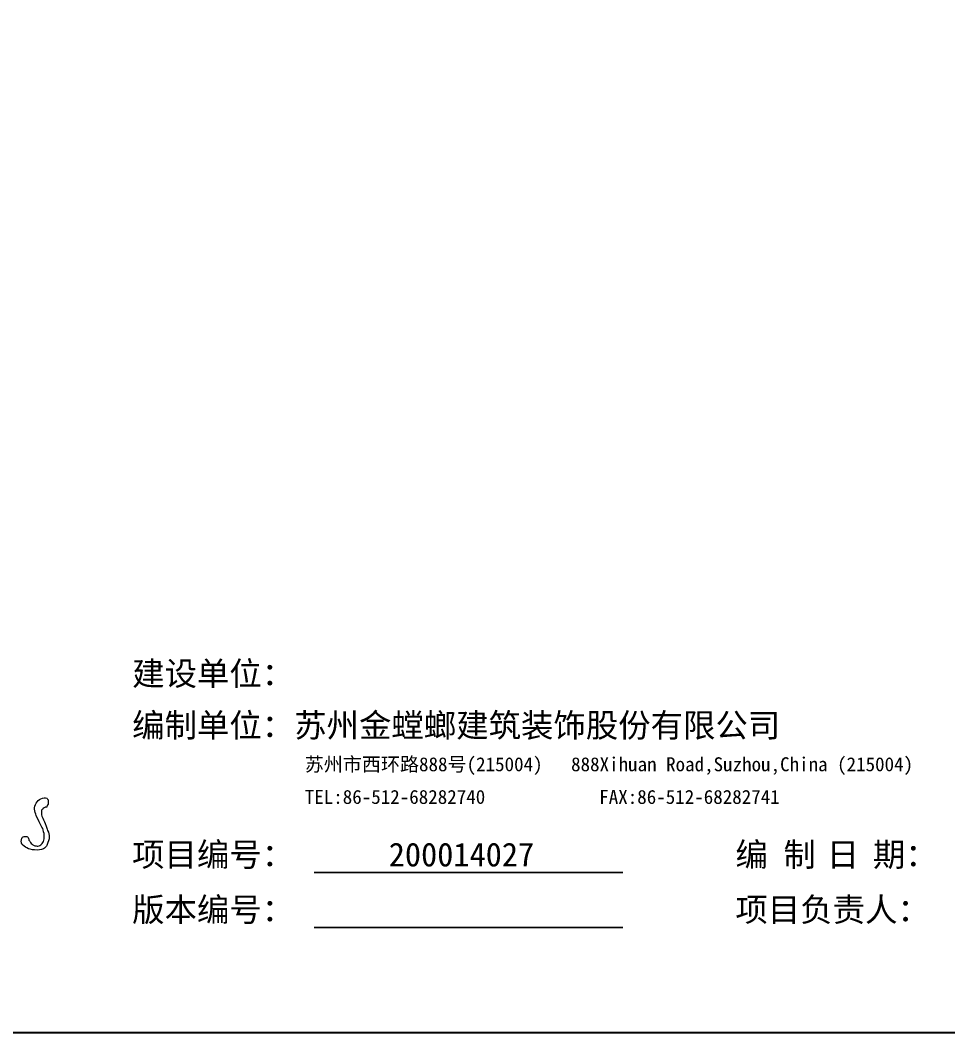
# Paper-space layout '布局1' of a CAD drawing. Header units: millimetres. Extents: x 36 to 2614, y 255 to 718.
# Drawn here: x 252.1 to 444.5, y 277.3 to 487.3 of the extents above; entities that cross this region are included whole.
import ezdxf

# ---------------------------------------------------------------- set-up
doc = ezdxf.new("R2010")
doc.units = ezdxf.units.MM
doc.linetypes.add('ACAD_ISO02W100', pattern=[15, 12, -3])
doc.layers.get('DEFPOINTS').update_dxf_attribs({"color": 250})
doc.layers.add('W-文字', color=35, linetype='Continuous')
doc.styles.add('WORD-2', font='SIMHEI.TTF')

psp = doc.layouts.new('布局1')

# ---------------------------------------------------------------- linework, layer by layer
at = {"layer": 'DEFPOINTS', "color": 251, "ltscale": 0.01}
psp.add_lwpolyline([(57.13, 697.26), (651.13, 697.26), (651.13, 277.26), (57.13, 277.26)], close=True, dxfattribs=at)
at = {"layer": 'W-文字', "color": 7, "lineweight": 0}
psp.add_lwpolyline([(257.03, 325.98), (257.33, 325.98), (257.63, 325.94), (257.71, 325.87), (257.79, 325.71), (257.86, 325.56), (257.86, 325.37), (257.9, 324.95), (257.86, 324.65), (257.71, 324.42), (257.6, 324.12), (257.6, 324.08), (257.56, 324.08), (257.56, 324.04), (257.56, 324.04), (257.29, 324.04), (257.18, 324), (257.06, 323.93), (256.87, 323.77), (256.76, 323.62), (256.61, 323.51), (256.53, 323.36), (256.49, 323.2), (256.49, 323.01), (256.49, 322.82), (256.53, 322.48), (256.61, 322.18), (256.8, 321.8), (256.95, 321.42), (257.14, 321.04), (257.29, 320.66), (257.48, 320.09), (257.67, 319.51), (257.79, 319.21), (257.94, 318.87), (258.01, 318.53), (258.09, 318.15), (258.09, 317.8), (258.09, 317.46), (258.01, 317.27), (257.94, 317.08), (257.82, 316.7), (257.71, 316.32), (257.6, 316.13), (257.52, 315.98), (257.41, 315.83), (257.25, 315.67), (257.1, 315.56), (256.91, 315.44), (256.72, 315.33), (256.49, 315.29), (256.07, 315.18), (255.58, 315.14), (255.09, 315.18), (254.63, 315.22), (254.17, 315.33), (253.79, 315.44), (253.49, 315.6), (253.18, 315.75), (252.92, 315.94), (252.65, 316.17), (252.58, 316.28), (252.46, 316.4), (252.39, 316.55), (252.35, 316.7), (252.31, 316.85), (252.31, 317.04), (252.35, 317.23), (252.39, 317.42), (252.42, 317.57), (252.5, 317.73), (252.58, 317.84), (252.69, 317.92), (252.92, 317.96), (253.18, 317.96), (253.45, 317.96), (253.64, 317.88), (253.75, 317.73), (253.79, 317.57), (253.87, 317.38), (253.91, 317.19), (254.06, 316.97), (254.21, 316.7), (254.4, 316.51), (254.55, 316.36), (254.74, 316.21), (254.97, 316.13), (255.16, 316.05), (255.39, 316.02), (255.58, 315.98), (255.77, 315.98), (256, 316.05), (256.19, 316.09), (256.34, 316.21), (256.53, 316.36), (256.68, 316.51), (256.8, 316.7), (256.91, 316.93), (256.99, 317.19), (257.06, 317.5), (257.06, 317.88), (257.06, 318.22), (257.03, 318.6), (256.95, 318.94), (256.87, 319.32), (256.76, 319.63), (256.61, 319.93), (256.04, 321.04), (255.43, 322.29), (255.31, 322.6), (255.2, 322.94), (255.12, 323.28), (255.09, 323.62), (255.09, 323.93), (255.16, 324.27), (255.24, 324.57), (255.39, 324.88), (255.58, 325.14), (255.81, 325.41), (256.07, 325.64), (256.38, 325.79), (256.72, 325.9), (257.03, 325.98), (257.03, 325.98)], dxfattribs=at)
at = {"layer": 'W-文字', "color": 7, "linetype": 'ACAD_ISO02W100', "ltscale": 0.2, "const_width": 0.362}
for points in [[(313.07, 310.51), (377.19, 310.51)], [(313.07, 299.1), (377.19, 299.1)]]:
    psp.add_lwpolyline(points, dxfattribs=at)

# ---------------------------------------------------------------- texts
at = {"layer": 'W-文字', "color": 0, "lineweight": 0, "style": 'WORD-2'}
for s, height, p in [('建设单位：', 4.929, (275.32, 349.3)), ('编制单位：苏州金螳螂建筑装饰股份有限公司', 4.9294, (275.32, 338.57)), ('苏州市西环路888号(215004)   888Xihuan Road,Suzhou,China (215004) ', 2.8976, (311.13, 331.5)), ('TEL:86-512-68282740            FAX:86-512-68282741', 2.8976, (311.13, 324.73)), ('项目编号：', 4.929, (275.32, 311.76)), ('编', 4.93, (400.49, 311.76)), ('制', 4.93, (410.45, 311.76)), ('期：', 4.929, (429, 311.76)), ('200014027', 4.929, (328.56, 311.76)), ('日', 4.93, (419.42, 311.76)), ('版本编号：                        ', 4.9294, (275.32, 300.34)), ('项目负责人：  ', 4.929, (400.49, 300.34))]:
    psp.add_text(s, height=height, dxfattribs=at).set_placement(p)

doc.saveas('drawing.dxf')
